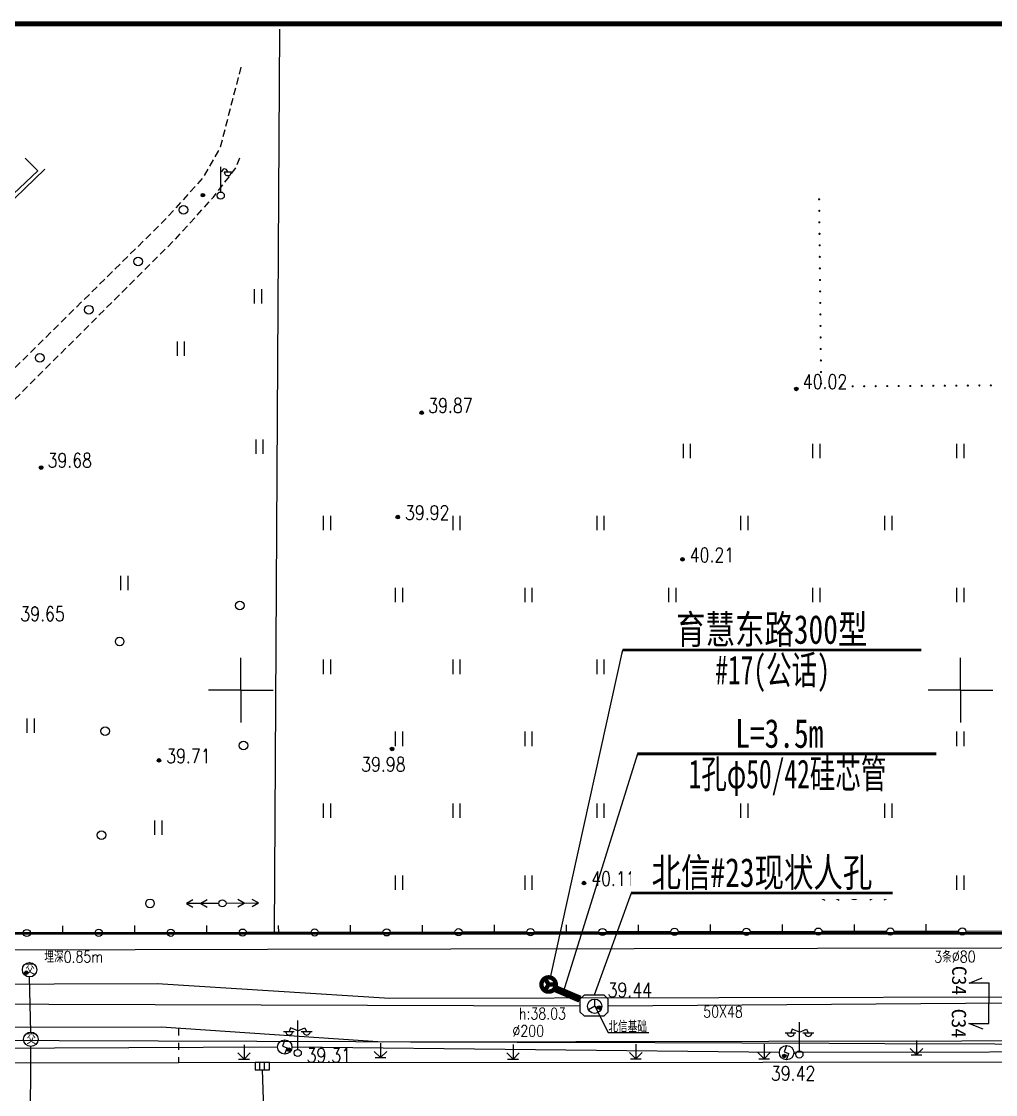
# Model space of a CAD drawing. Header units: inches. Extents: x 505347 to 508499, y 312634 to 313316.
# Drawn here: x 506023.6 to 506091.3, y 312733.1 to 312807.6 of the extents above; entities that cross this region are included whole.
import ezdxf
from ezdxf.enums import TextEntityAlignment as Align
from ezdxf.lldxf.tags import DXFTag

# ---------------------------------------------------------------- set-up
doc = ezdxf.new("R2010")
doc.units = ezdxf.units.IN
doc.header["$LTSCALE"] = 0.5
doc.header["$MEASUREMENT"] = 0
for name, pattern in [('$RECOVER_090104195024-5', [0]), ('444', [0.3, 0.2, -0.1]), ('XX11', [2, 1, -1])]:
    doc.linetypes.add(name, pattern=pattern)
for name, color, linetype in [('BJ0', 7, 'Continuous'), ('BJ02', 7, 'Continuous'), ('BJ03', 7, 'Continuous'), ('BJ04', 7, 'Continuous'), ('BJ05', 7, 'Continuous'), ('BJ08', 7, 'Continuous'), ('BJ09', 7, 'Continuous'), ('BJ10', 7, 'Continuous'), ('BZ', 2, 'Continuous'), ('中水注记', 151, 'Continuous'), ('中水管线', 151, 'Continuous'), ('公安交通井', 163, 'Continuous'), ('公安交通管线', 163, 'Continuous'), ('各家需求标注', 6, 'Continuous'), ('照明井', 193, 'Continuous'), ('照明管线', 193, 'Continuous'), ('电信井权属', 7, 'Continuous'), ('电信井（北信基础）', 3, 'Continuous'), ('电信断面图及编号', 3, 'Continuous'), ('电信注记', 3, 'Continuous'), ('电信管线', 3, 'Continuous'), ('电信规划位置', 1, 'Continuous'), ('电信高程表', 3, 'Continuous'), ('电力注记', 1, 'Continuous'), ('电力管线', 1, 'Continuous'), ('通信人井', 7, 'Continuous'), ('道路红线', 1, 'Continuous'), ('雨水管线', 34, 'Continuous'), ('雨蓖子', 34, 'Continuous')]:
    doc.layers.add(name, color=color, linetype=linetype)
doc.styles.add('HZ', font='simplex.shx', dxfattribs={"bigfont": 'hztxt'})
doc.styles.get("Standard").update_dxf_attribs({"font": 'txt.shx', "bigfont": 'hztxt.shx'})
doc.styles.add('粗宋', font='', dxfattribs={"width": 0.75})
doc.styles.add('粗等线', font='simhei.ttf')
doc.styles.get('粗宋').set_extended_font_data('SimSun')
tags = doc.linetypes.add('DL', pattern='A,15,-4.925,[130,ltypeshp.shx,S=0.5,R=330,X=-0.15,Y=0.433],0,[130,ltypeshp.shx,S=0.4,R=90,X=0,Y=0],-0.15,[130,ltypeshp.shx,S=0.5,R=150,X=0,Y=-0.433],-4.925,15', length=40).pattern_tags.tags
tags[32:33] = [DXFTag(74, 4), DXFTag(75, 0), DXFTag(340, '0'), DXFTag(46, 1.0), DXFTag(50, 0.0), DXFTag(44, 0.0), DXFTag(45, 0.0)]
tags[30:31] = [DXFTag(74, 4), DXFTag(75, 0), DXFTag(340, '0'), DXFTag(46, 1.0), DXFTag(50, 0.0), DXFTag(44, 0.0), DXFTag(45, 0.0)]
tags[4:5] = [DXFTag(74, 4), DXFTag(75, 0), DXFTag(340, '0'), DXFTag(46, 1.0), DXFTag(50, 0.0), DXFTag(44, 0.0), DXFTag(45, 0.0)]
tags = doc.linetypes.add('DX', pattern='A,15,-5,[130,ltypeshp.shx,S=1,R=330,X=0,Y=0],-5,15', length=40).pattern_tags.tags
tags[16:17] = [DXFTag(74, 4), DXFTag(75, 0), DXFTag(340, '0'), DXFTag(46, 1.0), DXFTag(50, 0.0), DXFTag(44, 0.0), DXFTag(45, 0.0)]
tags[14:15] = [DXFTag(74, 4), DXFTag(75, 0), DXFTag(340, '0'), DXFTag(46, 1.0), DXFTag(50, 0.0), DXFTag(44, 0.0), DXFTag(45, 0.0)]
tags[4:5] = [DXFTag(74, 4), DXFTag(75, 0), DXFTag(340, '0'), DXFTag(46, 1.0), DXFTag(50, 0.0), DXFTag(44, 0.0), DXFTag(45, 0.0)]
tags = doc.linetypes.add('SS', pattern='A,15,-1.9,[130,ltypeshp.shx,S=1,R=330,X=0,Y=0],-1.2,[130,ltypeshp.shx,S=1,R=330,X=0,Y=0],-1.9,15', length=35).pattern_tags.tags
tags[24:25] = [DXFTag(74, 4), DXFTag(75, 0), DXFTag(340, '0'), DXFTag(46, 1.0), DXFTag(50, 0.0), DXFTag(44, 0.0), DXFTag(45, 0.0)]
tags[22:23] = [DXFTag(74, 4), DXFTag(75, 0), DXFTag(340, '0'), DXFTag(46, 1.0), DXFTag(50, 0.0), DXFTag(44, 0.0), DXFTag(45, 0.0)]
tags[4:5] = [DXFTag(74, 4), DXFTag(75, 0), DXFTag(340, '0'), DXFTag(46, 1.0), DXFTag(50, 0.0), DXFTag(44, 0.0), DXFTag(45, 0.0)]

# ---------------------------------------------------------------- blocks, each defined once
blk = doc.blocks.new('B5461')
for q in [(-0.866025, -0.5), (0, 1), (0.866025, -0.5)]:
    blk.add_line((0, 0), q)
blk.add_circle((0, 0), 1)
blk = doc.blocks.new('JT')
at = {"layer": '公安交通井'}
blk.add_circle((0, 0), 0.5, dxfattribs=at)
at = {"layer": '公安交通井', "width": 0.8}
blk.add_text('交', height=0.8, dxfattribs=at).set_placement((-0.304, -0.335, -50.185))
blk = doc.blocks.new('941')
for p, q in [((-0.5, -1), (-0.5, 1)), ((0.5, -1), (0.5, 1))]:
    blk.add_line(p, q)
blk = doc.blocks.new('35211')
for p, q in [((0, 0.5), (0, 4)), ((0, 3.29), (0.19, 3.39)), ((0.19, 3.39), (0.39, 3.69)), ((0.39, 3.69), (0.49, 3.79)), ((0.49, 3.79), (0.69, 3.69)), ((0.49, 3.29), (1.49, 3.29)), ((0.69, 3.69), (0.89, 3.39)), ((0.89, 3.39), (0.99, 3.29))]:
    blk.add_line(p, q)
blk.add_circle((0, 0), 0.5)
blk.add_arc((0.99, 3.29), 0.5, 179, 0)
blk = doc.blocks.new('B941')
for p, q in [((-0.5, 0), (-0.5, 2)), ((0.5, 0), (0.5, 2))]:
    blk.add_line(p, q)
blk = doc.blocks.new('BC028')
for p, q in [((0, 0.5), (0, 4.5)), ((-1.98, 3), (-0.49, 3)), ((-0.99, 3.5), (-1.19, 3)), ((0, 3.1), (-0.99, 3.5)), ((0, 3.1), (1, 3.5)), ((0.5, 3), (2, 3)), ((1, 3.5), (1.2, 3))]:
    blk.add_line(p, q)
blk.add_circle((0, 0), 0.5)
for centre in [(-1.19, 3), (1.25, 3)]:
    blk.add_arc(centre, 0.5, 179, 0)
blk = doc.blocks.new('B8211')
blk.add_hatch(color=256).paths.add_polyline_path([(0.25, 0, 1), (-0.25, 0, 1)])
blk.add_circle((0, 0), 0.25)
blk = doc.blocks.new('B552')
for p, q in [((0.984668, 0.518566), (-1.015332, 0.518566)), ((-1.015332, 0.518566), (-1.015332, -0.481434)), ((0.984668, -0.481434), (0.984668, 0.518566)), ((-1.015332, -0.481434), (0.984668, -0.481434))]:
    blk.add_line(p, q)
at = {"linetype": 'Continuous'}
for p, q in [((-0.348666, -0.481434), (-0.348666, 0.518566)), ((0.318001, -0.481434), (0.318001, 0.518566))]:
    blk.add_line(p, q, dxfattribs=at)
blk = doc.blocks.new('B547')
at = {"linetype": 'Continuous'}
for p, q in [((0, 1), (-0.31427, 0.111111)), ((-0.31427, 0.111111), (0.31427, -0.111111)), ((0, -1), (0.31427, -0.111111))]:
    blk.add_line(p, q, dxfattribs=at)
blk.add_circle((0, 0), 1)
blk = doc.blocks.new('111111')
at = {"const_width": 0.35}
blk.add_lwpolyline([(518343.576, 303648.561), (518748.576, 303648.561), (518748.576, 303505.111), (518343.576, 303505.111)], close=True, dxfattribs=at)
blk = doc.blocks.new('A$C23F021E1')
at = {"color": 255}
blk.add_wipeout([(0, 6.569), (20.762, 6.569), (20.762, 0), (0, 0)], dxfattribs=at).dxf.layer = 'BZ'
at = {"layer": 'BZ', "color": 0, "const_width": 0.2}
blk.add_lwpolyline([(0, 3.285), (20.762, 3.285)], dxfattribs=at)
at = {"layer": 'BZ', "style": '粗宋', "width": 0.75, "flags": 8}
for tag, p in [('X=', (10.365, 3.712)), ('Y=', (10.426, 0.898))]:
    blk.add_attdef(tag, text='', height=2, dxfattribs=at).set_placement(p, align=Align.CENTER)
blk = doc.blocks.new('5656')
at = {"layer": '通信人井', "color": 0, "const_width": 0.6, "elevation": -9959.29}
blk.add_lwpolyline([(513203.83, 303411.73), (513203.83, 303411.8), (513203.82, 303411.86), (513203.81, 303411.92), (513203.79, 303411.98), (513203.77, 303412.04), (513203.75, 303412.1), (513203.72, 303412.16), (513203.69, 303412.21), (513203.66, 303412.26), (513203.62, 303412.32), (513203.58, 303412.36), (513203.54, 303412.41), (513203.5, 303412.45), (513203.45, 303412.49), (513203.4, 303412.53), (513203.34, 303412.56), (513203.29, 303412.6), (513203.23, 303412.62), (513203.17, 303412.65), (513203.11, 303412.67), (513203.05, 303412.68), (513202.99, 303412.69), (513202.93, 303412.7), (513202.87, 303412.71), (513202.8, 303412.71), (513202.74, 303412.7), (513202.68, 303412.69), (513202.62, 303412.68), (513202.56, 303412.67), (513202.5, 303412.65), (513202.44, 303412.63), (513202.38, 303412.6), (513202.33, 303412.57), (513202.27, 303412.54), (513202.22, 303412.5), (513202.17, 303412.46), (513202.13, 303412.42), (513202.08, 303412.37), (513202.04, 303412.32), (513202.01, 303412.27), (513201.97, 303412.22), (513201.94, 303412.16), (513201.92, 303412.11), (513201.89, 303412.05), (513201.87, 303411.99), (513201.86, 303411.93), (513201.84, 303411.87), (513201.84, 303411.8), (513201.83, 303411.74), (513201.83, 303411.68), (513201.84, 303411.62), (513201.84, 303411.55), (513201.85, 303411.49), (513201.87, 303411.43), (513201.89, 303411.37), (513201.91, 303411.31), (513201.94, 303411.26), (513201.97, 303411.2), (513202, 303411.15), (513202.04, 303411.1), (513202.08, 303411.05), (513202.12, 303411), (513202.17, 303410.96), (513202.22, 303410.92), (513202.27, 303410.88), (513202.32, 303410.85), (513202.37, 303410.82), (513202.43, 303410.79), (513202.49, 303410.77), (513202.55, 303410.75), (513202.61, 303410.73), (513202.67, 303410.72), (513202.73, 303410.71), (513202.8, 303410.71), (513202.86, 303410.71), (513202.92, 303410.71), (513202.98, 303410.72), (513203.05, 303410.73), (513203.11, 303410.74), (513203.17, 303410.76), (513203.22, 303410.79), (513203.28, 303410.81), (513203.34, 303410.84), (513203.39, 303410.88), (513203.44, 303410.91), (513203.49, 303410.95), (513203.54, 303411), (513203.58, 303411.04), (513203.62, 303411.09), (513203.66, 303411.14), (513203.69, 303411.19), (513203.72, 303411.25), (513203.75, 303411.3), (513203.77, 303411.36), (513203.79, 303411.42), (513203.81, 303411.48), (513203.82, 303411.55), (513203.83, 303411.61), (513203.83, 303411.67)], close=True, dxfattribs=at)
for points in [[(513203.78, 303411.7), (513202.83, 303411.71), (513202.35, 303412.52)], [(513202.83, 303411.71), (513202.34, 303410.89)]]:
    blk.add_lwpolyline(points, dxfattribs=at)
blk = doc.blocks.new('A$C463E76B2')
at = {"color": 255}
blk.add_wipeout([(0, 3.692), (18.176, 3.692), (18.176, 0), (0, 0)], dxfattribs=at).dxf.layer = 'BZ'
at = {"layer": 'BZ', "color": 0, "const_width": 0.2}
blk.add_lwpolyline([(0, 0.407), (18.176, 0.407)], dxfattribs=at)
at = {"layer": 'BZ', "style": '粗宋', "width": 0.75, "flags": 8}
blk.add_attdef('X=', text='', height=2, dxfattribs=at).set_placement((9.088, 0.834), align=Align.CENTER)

msp = doc.modelspace()

# ---------------------------------------------------------------- linework, layer by layer
at = {"const_width": 0.5}
msp.add_lwpolyline([(506060.67, 312740.436), (506062.427, 312739.686)], dxfattribs=at)
at = {"layer": 'BJ0'}
for p, q in [((506038.861, 312761.159, 82.3), (506038.861, 312763.409, 82.3)), ((506088.861, 312761.159, 82.3), (506088.861, 312763.409, 82.3)), ((506038.861, 312761.159, 82.3), (506036.611, 312761.159, 82.3)), ((506038.861, 312761.159, 82.3), (506038.861, 312758.909, 82.3)), ((506038.861, 312761.159, 82.3), (506041.111, 312761.159, 82.3)), ((506088.861, 312761.159, 82.3), (506086.611, 312761.159, 82.3)), ((506088.861, 312761.159, 82.3), (506088.861, 312758.909, 82.3)), ((506088.861, 312761.159, 82.3), (506091.111, 312761.159, 82.3))]:
    msp.add_line(p, q, dxfattribs=at)
at = {"layer": 'BJ02', "linetype": 'Continuous', "elevation": 82.3, "flags": 128}
for points in [[(506041.559, 312807.079), (506041.372, 312776.265)], [(506021.003, 312795.223), (506021.779, 312794.447), (506024.756, 312797.242), (506023.882, 312798.123)], [(506020.791, 312795.011), (506021.775, 312794.027), (506025.237, 312797.361)]]:
    msp.add_lwpolyline(points, dxfattribs=at)
at = {"layer": 'BJ02', "elevation": 82.3}
for points in [[(506041.372, 312776.265), (506041.178, 312744.276)], [(506026.492, 312744.29), (506026.491, 312744.79)], [(506031.492, 312744.299), (506031.491, 312744.799)], [(506036.492, 312744.307), (506036.491, 312744.807)], [(506041.492, 312744.316), (506041.491, 312744.816)], [(506046.492, 312744.324), (506046.491, 312744.824)], [(506051.492, 312744.333), (506051.491, 312744.833)], [(506056.492, 312744.342), (506056.491, 312744.842)], [(506061.492, 312744.35), (506061.491, 312744.85)], [(506066.492, 312744.359), (506066.491, 312744.859)], [(506071.492, 312744.368), (506071.491, 312744.868)], [(506076.492, 312744.376), (506076.491, 312744.876)], [(506081.492, 312744.385), (506081.491, 312744.885)], [(506086.492, 312744.393), (506086.491, 312744.893)], [(506023.742, 312744.285), (506019.242, 312744.278)], [(506028.742, 312744.294), (506024.242, 312744.286)], [(506033.742, 312744.302), (506029.242, 312744.295)], [(506038.742, 312744.311), (506034.242, 312744.303)], [(506043.742, 312744.32), (506039.242, 312744.312)], [(506048.742, 312744.328), (506044.242, 312744.321)], [(506053.742, 312744.337), (506049.242, 312744.329)], [(506058.742, 312744.346), (506054.242, 312744.338)], [(506063.742, 312744.354), (506059.242, 312744.346)], [(506068.742, 312744.363), (506064.242, 312744.355)], [(506073.742, 312744.371), (506069.242, 312744.364)], [(506078.742, 312744.38), (506074.242, 312744.372)], [(506083.742, 312744.389), (506079.242, 312744.381)], [(506088.742, 312744.397), (506084.242, 312744.39)], [(506093.742, 312744.406), (506089.242, 312744.398)]]:
    msp.add_lwpolyline(points, dxfattribs=at)
at = {"layer": 'BJ02'}
for centre in [(506023.992, 312744.286, 82.3), (506028.992, 312744.294, 82.3), (506033.992, 312744.303, 82.3), (506038.992, 312744.312, 82.3), (506043.992, 312744.32, 82.3), (506048.992, 312744.329, 82.3), (506053.992, 312744.337, 82.3), (506058.992, 312744.346, 82.3), (506063.992, 312744.355, 82.3), (506068.992, 312744.363, 82.3), (506073.992, 312744.372, 82.3), (506078.992, 312744.38, 82.3), (506083.992, 312744.389, 82.3), (506088.992, 312744.398, 82.3)]:
    msp.add_circle(centre, 0.25, dxfattribs=at)
at = {"layer": 'BJ04', "linetype": '444', "ltscale": 5, "elevation": 82.3, "flags": 128}
for points in [[(506038.861, 312804.449), (506037.432, 312798.887), (506036.225, 312796.76), (506033.748, 312793.997), (506015.771, 312776.265)], [(506017.853, 312776.088), (506034.32, 312792.505), (506036.956, 312795.426), (506038.48, 312797.395), (506038.861, 312798.294)]]:
    msp.add_lwpolyline(points, dxfattribs=at)
at = {"layer": 'BJ04', "linetype": 'Continuous', "const_width": 0.075, "elevation": 82.3}
for points in [[(506079.043, 312795.303, 1), (506079.044, 312795.228, 1)], [(506079.052, 312794.503, 1), (506079.053, 312794.428, 1)], [(506079.061, 312793.703, 1), (506079.062, 312793.628, 1)], [(506079.069, 312792.903, 1), (506079.07, 312792.828, 1)], [(506079.078, 312792.103, 1), (506079.079, 312792.028, 1)], [(506079.087, 312791.303, 1), (506079.088, 312791.228, 1)], [(506079.096, 312790.503, 1), (506079.096, 312790.428, 1)], [(506079.104, 312789.703, 1), (506079.105, 312789.628, 1)], [(506079.113, 312788.903, 1), (506079.114, 312788.828, 1)], [(506079.122, 312788.104, 1), (506079.122, 312788.029, 1)], [(506079.13, 312787.304, 1), (506079.131, 312787.229, 1)], [(506079.139, 312786.504, 1), (506079.14, 312786.429, 1)], [(506079.148, 312785.704, 1), (506079.148, 312785.629, 1)], [(506079.156, 312784.904, 1), (506079.157, 312784.829, 1)], [(506079.165, 312784.104, 1), (506079.166, 312784.029, 1)], [(506079.174, 312783.304, 1), (506079.175, 312783.229, 1)], [(506079.182, 312782.504, 1), (506079.183, 312782.429, 1)], [(506079.738, 312782.261, 1), (506079.813, 312782.261, 1)], [(506080.538, 312782.266, 1), (506080.613, 312782.267, 1)], [(506081.338, 312782.271, 1), (506081.413, 312782.272, 1)], [(506082.138, 312782.277, 1), (506082.213, 312782.277, 1)], [(506082.938, 312782.282, 1), (506083.013, 312782.283, 1)], [(506083.738, 312782.288, 1), (506083.813, 312782.288, 1)], [(506084.538, 312782.293, 1), (506084.613, 312782.294, 1)], [(506085.338, 312782.298, 1), (506085.413, 312782.299, 1)], [(506086.138, 312782.304, 1), (506086.213, 312782.304, 1)], [(506086.938, 312782.309, 1), (506087.013, 312782.31, 1)], [(506087.738, 312782.315, 1), (506087.813, 312782.315, 1)], [(506088.538, 312782.32, 1), (506088.613, 312782.321, 1)], [(506089.338, 312782.325, 1), (506089.413, 312782.326, 1)], [(506090.138, 312782.331, 1), (506090.213, 312782.331, 1)], [(506090.938, 312782.336, 1), (506091.013, 312782.337, 1)]]:
    msp.add_lwpolyline(points, format="xyb", close=True, dxfattribs=at)
at = {"layer": 'BJ04', "linetype": 'Continuous'}
for points, elevation in [([(506117.787, 312739.866), (506049.216, 312739.742), (506033.039, 312740.762), (505982.856, 312740.597)], 121.668), ([(506115.775, 312736.818), (506048.737, 312736.703), (506033.327, 312737.738), (506004.912, 312737.703)], 121.691)]:
    msp.add_lwpolyline(points, dxfattribs=dict(at, elevation=elevation))
at = {"layer": 'BJ04', "linetype": 'Continuous', "elevation": 121.631}
msp.add_lwpolyline([(506115.746, 312735.303), (505993.877, 312735.234, -0.21441), (505987.941, 312737.681)], format="xyb", dxfattribs=at)
at = {"layer": 'BJ04', "linetype": 'XX11', "elevation": 121.428}
msp.add_lwpolyline([(506034.527, 312737.657), (506034.528, 312735.257)], dxfattribs=at)
at = {"layer": 'BJ05', "linetype": 'Continuous', "elevation": 82.3}
for points in [[(506079.424, 312747.061), (506078.993, 312746.806), (506079.429, 312746.561)], [(506080.424, 312747.072), (506079.993, 312746.818), (506080.429, 312746.572)], [(506082.56, 312746.583), (506082.993, 312746.833), (506082.56, 312747.083)], [(506083.56, 312746.583), (506083.993, 312746.832), (506083.56, 312747.083)], [(506035.516, 312746.58), (506035.085, 312746.326), (506035.52, 312746.08)], [(506037.335, 312746.344), (506035.085, 312746.326)], [(506036.516, 312746.587), (506036.085, 312746.334), (506036.52, 312746.087)], [(506037.835, 312746.348), (506040.085, 312746.374)], [(506038.655, 312746.108), (506039.085, 312746.362), (506038.649, 312746.608)], [(506039.655, 312746.119), (506040.085, 312746.374), (506039.649, 312746.619)], [(506081.243, 312746.832), (506078.993, 312746.806)], [(506081.743, 312746.834), (506083.993, 312746.832)]]:
    msp.add_lwpolyline(points, dxfattribs=at)
at = {"layer": 'BJ05', "linetype": 'Continuous'}
for centre in [(506081.493, 312746.834, 82.3), (506037.585, 312746.346, 82.3)]:
    msp.add_circle(centre, 0.25, dxfattribs=at)
at = {"layer": 'BJ09'}
for p, q in [((506039.084, 312736.52, 121.631), (506039.084, 312735.52, 121.631)), ((506048.567, 312736.626, 82.3), (506048.567, 312735.626, 82.3)), ((506057.775, 312736.529, 82.3), (506057.775, 312735.529, 82.3)), ((506066.307, 312736.552, 82.3), (506066.307, 312735.552, 82.3)), ((506075.218, 312736.552, 82.3), (506075.218, 312735.552, 82.3)), ((506085.808, 312736.816, 82.3), (506085.808, 312735.816, 82.3)), ((506039.084, 312735.52, 121.631), (506038.649, 312735.955, 121.631)), ((506039.519, 312735.955, 121.631), (506039.084, 312735.52, 121.631)), ((506048.567, 312735.626, 82.3), (506048.132, 312736.061, 82.3)), ((506049.002, 312736.061, 82.3), (506048.567, 312735.626, 82.3)), ((506057.775, 312735.529, 82.3), (506057.34, 312735.964, 82.3)), ((506058.21, 312735.964, 82.3), (506057.775, 312735.529, 82.3)), ((506066.307, 312735.552, 82.3), (506065.872, 312735.987, 82.3)), ((506066.742, 312735.987, 82.3), (506066.307, 312735.552, 82.3)), ((506075.218, 312735.552, 82.3), (506074.783, 312735.987, 82.3)), ((506075.653, 312735.987, 82.3), (506075.218, 312735.552, 82.3)), ((506085.808, 312735.816, 82.3), (506085.373, 312736.251, 82.3)), ((506085.433, 312735.816, 82.3), (506086.183, 312735.816, 82.3)), ((506086.243, 312736.251, 82.3), (506085.808, 312735.816, 82.3)), ((506038.709, 312735.52, 121.631), (506039.459, 312735.52, 121.631)), ((506048.192, 312735.626, 82.3), (506048.942, 312735.626, 82.3)), ((506057.4, 312735.529, 82.3), (506058.15, 312735.529, 82.3)), ((506065.932, 312735.552, 82.3), (506066.682, 312735.552, 82.3)), ((506074.843, 312735.552, 82.3), (506075.593, 312735.552, 82.3))]:
    msp.add_line(p, q, dxfattribs=at)
at = {"layer": 'BJ09', "linetype": 'Continuous'}
for centre in [(506034.879, 312794.54, 82.3), (506031.726, 312790.945, 82.3), (506028.306, 312787.596, 82.3), (506024.887, 312784.247, 82.3), (506038.796, 312767.047, 82.3), (506030.443, 312764.541, 82.3), (506029.431, 312758.316, 82.3), (506039.046, 312757.318, 82.3), (506029.181, 312751.082, 82.3), (506032.552, 312746.343, 82.3)]:
    msp.add_circle(centre, 0.3, dxfattribs=at)
at = {"layer": '中水管线', "linetype": 'SS', "ltscale": 0.6, "elevation": 122.209}
for points in [[(505998.716, 312736.903), (506046.85, 312736.738)], [(506046.85, 312736.738), (506050.648, 312736.725)], [(506050.648, 312736.725), (506058.024, 312736.7)], [(506058.052, 312736.7), (506061.551, 312736.688)], [(506061.551, 312736.688), (506079.736, 312736.625)], [(506079.736, 312736.625), (506083.6, 312736.612)], [(506083.6, 312736.612), (506121.88, 312736.481)]]:
    msp.add_lwpolyline(points, dxfattribs=at)
at = {"layer": '公安交通管线', "elevation": 121.56}
for points in [[(506024.262, 312737.393), (506024.19, 312741.238)], [(506024.173, 312712.59), (506024.269, 312736.399)]]:
    msp.add_lwpolyline(points, dxfattribs=at)
at = {"layer": '照明管线'}
for points, elevation in [([(506041.401, 312736.36), (506020.721, 312736.259)], 82.3), ([(506076.269, 312735.978), (506042.411, 312736.357)], 82.3), ([(506077.419, 312735.882), (506077.278, 312735.902)], 121.78), ([(506104.493, 312736.027), (506077.289, 312735.973)], 82.3)]:
    msp.add_lwpolyline(points, dxfattribs=dict(at, elevation=elevation))
at = {"layer": '电信井权属', "elevation": 161.29, "flags": 128}
msp.add_lwpolyline([(506063.448, 312739.198), (506064.395, 312737.378), (506067.209, 312737.378)], dxfattribs=at)
at = {"layer": '电信断面图及编号', "elevation": 121.75}
msp.add_lwpolyline([(506090.443, 312737.604), (506089.444, 312738.005), (506090.839, 312737.995), (506090.855, 312740.794), (506089.465, 312740.803), (506090.369, 312741.173)], dxfattribs=at)
at = {"layer": '电信管线', "linetype": 'DX', "elevation": 121.74}
msp.add_lwpolyline([(506062.71, 312739.969), (506062.427, 312739.686), (506062.427, 312738.801), (506062.709, 312738.519), (506064.109, 312738.518), (506064.392, 312738.801), (506064.392, 312739.686), (506064.11, 312739.969)], close=True, dxfattribs=at)
at = {"layer": '电信管线', "linetype": 'DX', "elevation": 121.75}
for points in [[(506101.101, 312739.468), (506089.22, 312739.383)], [(506062.428, 312739.202), (505988.596, 312739.432)], [(506089.22, 312739.383), (506064.392, 312739.205)]]:
    msp.add_lwpolyline(points, dxfattribs=at)
at = {"layer": '电力管线', "linetype": 'DL', "elevation": 82.3}
msp.add_lwpolyline([(506117.157, 312743.276), (506040.723, 312743.144), (505994.769, 312743.013), (505990.008, 312741.835), (505979.85, 312741.837)], dxfattribs=at)
at = {"layer": '道路红线'}
msp.add_line((505870.783, 312744.265, 82.3), (506117.818, 312744.265, 82.3), dxfattribs=at)
at = {"layer": '雨水管线', "elevation": 82.3}
msp.add_lwpolyline([(506040.66, 312725.688), (506040.363, 312734.789)], dxfattribs=at)

# ---------------------------------------------------------------- block references
msp.add_blockref('111111', (-12497.139, 9158.888, 82.3))
at = {"layer": 'BJ03', "linetype": 'Continuous', "xscale": 0.5, "yscale": 0.5, "zscale": 0.5}
for name, p in [('35211', (506037.464, 312795.521, 82.3)), ('BC028', (506042.816, 312735.946, 82.3)), ('BC028', (506077.671, 312735.847, 82.3))]:
    msp.add_blockref(name, p, dxfattribs=at)
at = {"layer": 'BJ08', "xscale": 0.5, "yscale": 0.5, "zscale": 0.5}
for p in [(506036.225, 312795.553, 121.92), (506077.461, 312782.087, 122.32), (506051.431, 312780.439, 122.17), (506024.983, 312776.627, 121.98), (506049.768, 312773.185, 122.22), (506069.551, 312770.247, 122.51), (506049.374, 312757.071, 122.28), (506077.625, 312757.069, 122.51), (506033.177, 312756.282, 122.01), (506062.709, 312747.758, 122.41), (506023.957, 312741.522, 121.62), (506063.762, 312739.106, 121.74), (506042.194, 312736.182, 121.61), (506076.628, 312735.741, 121.72)]:
    msp.add_blockref('B8211', p, dxfattribs=at)
at = {"layer": 'BJ09', "linetype": 'Continuous', "xscale": 0.5, "yscale": 0.5, "zscale": 0.5}
for name, p in [('941', (506040.061, 312788.528, 82.3)), ('941', (506034.701, 312784.884, 82.3)), ('941', (506040.172, 312778.069, 82.3)), ('B941', (506069.861, 312777.278, 82.3)), ('B941', (506078.861, 312777.278, 82.3)), ('B941', (506088.861, 312777.278, 82.3)), ('B941', (506044.861, 312772.278, 82.3)), ('B941', (506053.861, 312772.278, 82.3)), ('B941', (506063.861, 312772.278, 82.3)), ('B941', (506073.861, 312772.278, 82.3)), ('B941', (506083.861, 312772.278, 82.3)), ('B941', (506030.781, 312768.099, 82.3)), ('B941', (506049.861, 312767.278, 82.3)), ('B941', (506058.861, 312767.278, 82.3)), ('B941', (506068.861, 312767.278, 82.3)), ('B941', (506078.861, 312767.278, 82.3)), ('B941', (506088.861, 312767.278, 82.3)), ('B941', (506044.861, 312762.278, 82.3)), ('B941', (506053.861, 312762.278, 82.3)), ('B941', (506063.861, 312762.278, 82.3)), ('B941', (506073.861, 312762.278, 82.3)), ('B941', (506083.861, 312762.278, 82.3)), ('B941', (506024.272, 312758.198, 82.3)), ('B941', (506049.861, 312757.278, 82.3)), ('B941', (506058.861, 312757.278, 82.3)), ('B941', (506068.861, 312757.278, 82.3)), ('B941', (506078.861, 312757.278, 82.3)), ('B941', (506088.861, 312757.278, 82.3)), ('B941', (506044.861, 312752.278, 82.3)), ('B941', (506053.861, 312752.278, 82.3)), ('B941', (506063.861, 312752.278, 82.3)), ('B941', (506073.861, 312752.278, 82.3)), ('B941', (506083.861, 312752.278, 82.3)), ('B941', (506033.148, 312751.105, 82.3)), ('B941', (506049.861, 312747.278, 82.3)), ('B941', (506058.861, 312747.278, 82.3)), ('B941', (506068.861, 312747.278, 82.3)), ('B941', (506078.861, 312747.278, 82.3)), ('B941', (506088.861, 312747.278, 82.3))]:
    msp.add_blockref(name, p, dxfattribs=at)
at = {"layer": '公安交通井'}
for p in [(506024.181, 312741.733, 82.3), (506024.271, 312736.899, 82.3)]:
    msp.add_blockref('JT', p, dxfattribs=at)
at = {"layer": '照明井', "xscale": 0.5, "yscale": 0.5, "zscale": 0.5}
for p in [(506041.916, 312736.362, 121.606), (506076.782, 312735.972, 121.719)]:
    msp.add_blockref('B547', p, dxfattribs=at)
at = {"layer": '电信井（北信基础）', "xscale": 0.5, "yscale": 0.5, "zscale": 0.5}
msp.add_blockref('B5461', (506063.448, 312739.198, 161.29), dxfattribs=at)
at = {"layer": '通信人井', "linetype": 'Continuous', "xscale": 0.5, "yscale": 0.5, "zscale": 0.5}
msp.add_blockref('5656', (249458.833, 161034.853, 4979.645), dxfattribs=at)
at = {"layer": '雨蓖子', "xscale": 0.5, "yscale": 0.5, "zscale": 0.5}
msp.add_blockref('B552', (506040.355, 312735.029, 121.428), dxfattribs=at)

# ---------------------------------------------------------------- texts
at = {"layer": 'BJ08', "style": 'HZ', "width": 0.8}
for s, p in [('40.02', (506077.911, 312782.087, 82.3)), ('39.87', (506051.881, 312780.439, 82.3)), ('39.68', (506025.433, 312776.627, 82.3)), ('39.92', (506050.268, 312772.985, 122.22)), ('40.21', (506070.051, 312770.047, 122.51)), ('39.65', (506023.543, 312765.961, 121.95)), ('39.71', (506033.677, 312756.082, 122.01)), ('40.21', (506077.931, 312755.983, 122.51)), ('39.98', (506047.223, 312755.499, 122.28)), ('40.11', (506063.209, 312747.558, 122.41)), ('39.44', (506064.347, 312739.819, 121.74)), ('39.31', (506043.434, 312735.28, 121.61)), ('39.42', (506075.695, 312734.025, 82.301))]:
    msp.add_text(s, height=1, dxfattribs=at).set_placement(p)
at = {"layer": 'BJ10', "style": 'HZ', "width": 0.8}
msp.add_text('荒地', height=1.5, dxfattribs=at).set_placement((506076.259, 312763.01, 82.3))
at = {"layer": '中水注记', "linetype": '$RECOVER_090104195024-5', "style": 'HZ', "width": 0.8}
msp.add_text('%%c200', height=0.8, dxfattribs=at).set_placement((506057.737, 312737.083, 82.3))
at = {"layer": '电信井权属', "style": 'HZ', "width": 0.8}
msp.add_text('北信基础', height=0.8, dxfattribs=at).set_placement((506064.395, 312737.378, 161.29))
at = {"layer": '电信断面图及编号', "style": '粗等线'}
for p in [(506088.781, 312740.982, 121.75), (506088.755, 312738.004, 121.75)]:
    msp.add_text('C34', height=1, rotation=269.82813, dxfattribs=at).set_placement(p, align=Align.MIDDLE)
at = {"layer": '电信注记', "style": 'HZ', "width": 0.8}
msp.add_text('50X48', height=0.8, rotation=359.91979, dxfattribs=at).set_placement((506070.992, 312738.415, 82.3))
at = {"layer": '电信高程表', "style": 'HZ', "width": 0.8}
msp.add_text('h:38.03', height=0.8, dxfattribs=at).set_placement((506058.189, 312738.285, 82.3))
at = {"layer": '电力注记', "style": 'HZ', "width": 0.8}
for s, p in [('埋深0.85m', (506025.212, 312742.214, 42.832)), ('3条%%c80', (506087.05, 312742.23, 42.832))]:
    msp.add_text(s, height=0.8, rotation=0.40481, dxfattribs=at).set_placement(p)

# ---------------------------------------------------------------- next in the draw order: block references
at = {"layer": '电信规划位置', "linetype": 'Continuous'}
ref = msp.add_blockref('A$C23F021E1', (506065.382, 312760.667, -82.3), dxfattribs=at)
ref.add_attrib('X=', '育慧东路300型', dxfattribs={"layer": 'BZ', "color": 0, "height": 2, "style": '粗宋', "width": 0.75, "flags": 8}).set_placement((506075.748, 312764.379, -82.3), align=Align.CENTER)
ref.add_attrib('Y=', '#17(公话)', dxfattribs={"layer": 'BZ', "color": 0, "height": 2, "style": '粗宋', "width": 0.65, "flags": 8}).set_placement((506075.808, 312761.565, -82.3), align=Align.CENTER)
ref = msp.add_blockref('A$C23F021E1', (506066.421, 312753.443), dxfattribs=at)
ref.add_attrib('X=', 'L=3.5m ', dxfattribs={"layer": 'BZ', "color": 0, "height": 2, "style": '粗宋', "width": 0.75, "flags": 8}).set_placement((506076.787, 312757.154), align=Align.CENTER)
ref.add_attrib('Y=', '1孔φ50/42硅芯管', dxfattribs={"layer": 'BZ', "color": 0, "height": 2, "style": '粗宋', "width": 0.65, "flags": 8}).set_placement((506076.847, 312754.341), align=Align.CENTER)

# ---------------------------------------------------------------- next in the draw order: linework, layer by layer
for p, q in [((506065.382, 312763.952, -82.3), (506060.36, 312741.193)), ((506066.421, 312756.727), (506061.258, 312740.185))]:
    msp.add_line(p, q)

# ---------------------------------------------------------------- next in the draw order: block references
at = {"layer": '各家需求标注', "color": 1, "linetype": 'Continuous'}
ref = msp.add_blockref('A$C463E76B2', (506065.983, 312746.656, -82.3), dxfattribs=at)
ref.add_attrib('X=', '北信#23现状人孔', dxfattribs={"layer": 'BZ', "color": 3, "height": 2, "style": '粗宋', "width": 0.75, "flags": 8}).set_placement((506075.071, 312747.49, -82.3), align=Align.CENTER)

# ---------------------------------------------------------------- next in the draw order: linework, layer by layer
msp.add_line((506065.983, 312747.063, -82.3), (506063.41, 312739.969, 121.74))
at = {"color": 1, "const_width": 0.2, "elevation": 82.3}
msp.add_lwpolyline([(505870.783, 312744.265), (506117.818, 312744.265), (506115.855, 312807.079)], dxfattribs=at)

doc.saveas('drawing.dxf')
